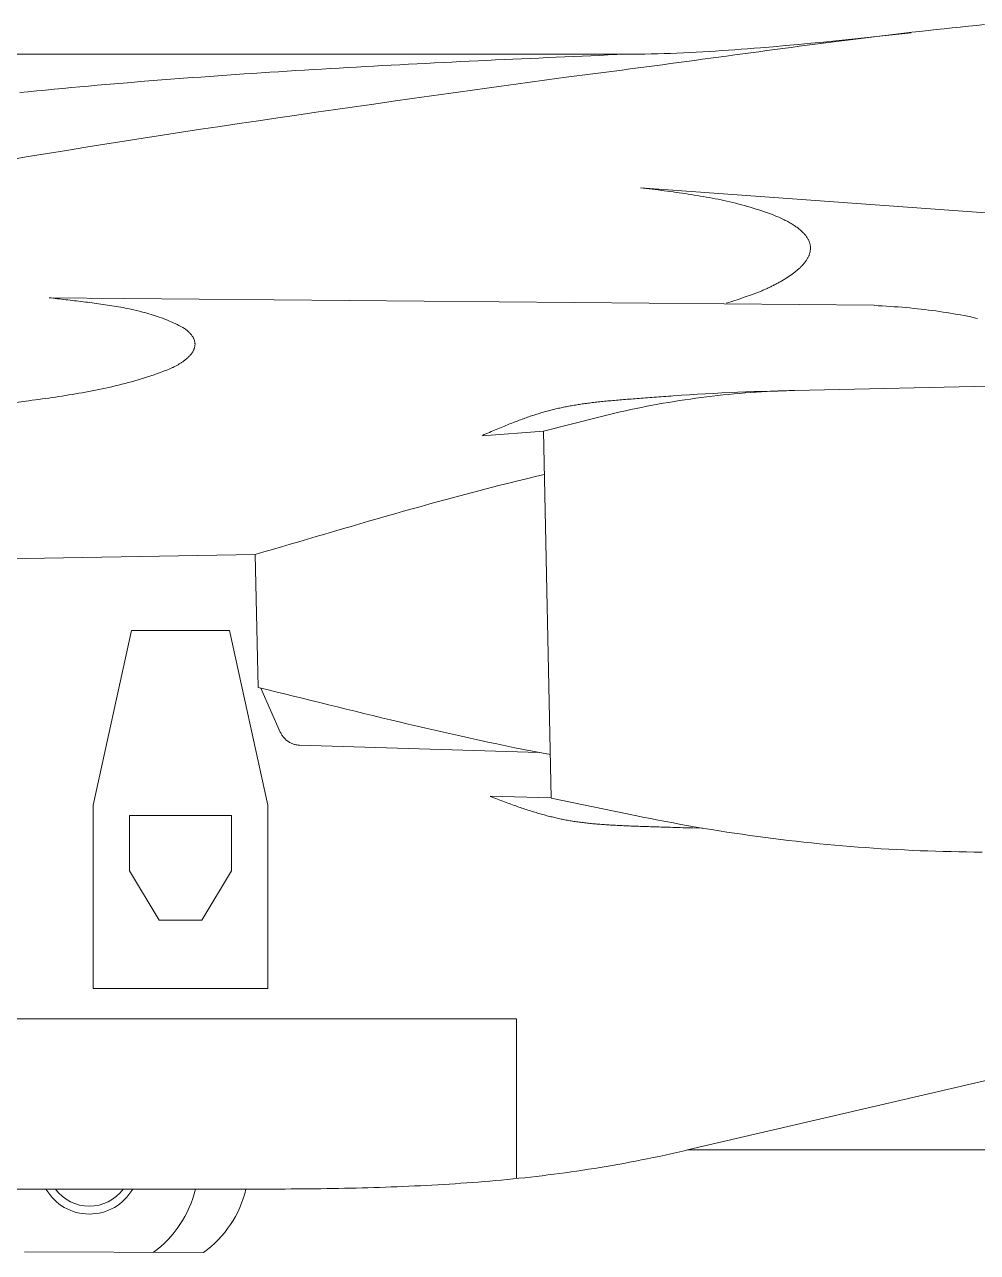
# Model space of a CAD drawing. Header units: millimetres. Extents: x -49665 to 3353, y -2 to 17032.
# Drawn here: x -17976 to -12429, y 100 to 7246 of the extents above; entities that cross this region are included whole.
import ezdxf

# ---------------------------------------------------------------- set-up
doc = ezdxf.new("R2010")
doc.units = ezdxf.units.MM
doc.layers.add('ceco.net 195', color=7, linetype='Continuous', lineweight=5)

msp = doc.modelspace()

# ---------------------------------------------------------------- linework, layer by layer
at = {"layer": 'ceco.net 195', "linetype": 'Continuous'}
for p, q in [((-14391.5, 6296), (-9316, 5929.4)), ((-17833.4, 5656.2), (-13030.3, 5612.7)), ((-11800.5, 5152.9), (-13494.5, 5116.1)), ((-17951.9, 5056.5), (-23127, 4378.7)), ((-14956.3, 4879.1), (-14633.7, 4961.1)), ((-14956.3, 4878.9), (-15311.3, 4852)), ((-14956.3, 4879.1), (-14909.9, 2745)), ((-16633.5, 4161.7), (-18083.6, 4136.8)), ((-16616.7, 3388.6), (-16633.5, 4161.7)), ((-16560.6, 2704), (-16782.8, 3720)), ((-16600.1, 3384.6), (-16487.3, 3128.2)), ((-16375, 3052.4), (-14979.9, 3009.3)), ((-14909.9, 2745), (-15265.8, 2756.4)), ((-14909.9, 2744.8), (-14421.2, 2643)), ((-17576.6, 2704), (-17576.6, 1637.2)), ((-16560.6, 2704), (-16560.6, 1637.2)), ((-17365.4, 2643.7), (-17365.4, 2321.4)), ((-16771.7, 2643.7), (-17365.4, 2643.7)), ((-17365.4, 2321.4), (-17192.4, 2034.1)), ((-17192.4, 2034.1), (-16944.7, 2034.1)), ((-17576.6, 1637.2), (-16560.6, 1637.2)), ((-15112.8, 1459.4), (-20257.5, 1459.4)), ((-15112.8, 530.5), (-15112.8, 1459.4)), ((-12280.7, 1124.1), (-14109.5, 698.6)), ((-14114.6, 697.4), (-5765.6, 697.4)), ((-19659.4, 468.8), (-16738.4, 468.8))]:
    msp.add_line(p, q, dxfattribs=at)
at = {"layer": 'ceco.net 195'}
msp.add_line((-17976.1, 104.8), (-16934.2, 100.4), dxfattribs=at)
at = {"layer": 'ceco.net 195', "linetype": 'Continuous'}
for points in [[(-14823.1, 6938.9), (-14776.5, 6944.7), (-14729.9, 6950.6), (-14683.3, 6956.6), (-14636.7, 6962.6), (-14590, 6968.6), (-14543.4, 6974.7), (-14496.7, 6980.8), (-14450.1, 6987), (-14403.4, 6993.2), (-14356.7, 6999.4), (-14310, 7005.6), (-14263.3, 7011.9), (-14216.6, 7018.2), (-14169.9, 7024.5), (-14123.1, 7030.8), (-14076.4, 7037.1), (-14029.6, 7043.5), (-13982.9, 7049.8), (-13936.1, 7056.1), (-13889.3, 7062.5), (-13842.5, 7068.8), (-13795.7, 7075.1), (-13748.9, 7081.4), (-13702.1, 7087.7), (-13655.3, 7094), (-13608.4, 7100.3), (-13561.6, 7106.5), (-13514.7, 7112.7), (-13467.9, 7118.9), (-13421, 7125), (-13374.2, 7131.1), (-13327.3, 7137.2), (-13280.4, 7143.2), (-13233.5, 7149.2), (-13186.6, 7155.1), (-13139.7, 7161), (-13092.8, 7166.8), (-13045.8, 7172.6), (-12998.9, 7178.3), (-12952, 7184), (-12905, 7189.5), (-12858.1, 7195), (-12811.1, 7200.5), (-12764.2, 7205.8), (-12717.2, 7211.1), (-12670.2, 7216.3), (-12623.3, 7221.4), (-12576.3, 7226.4), (-12529.3, 7231.3), (-12482.3, 7236.2), (-12435.3, 7240.9), (-12388.3, 7245.5)], [(-12814.7, 7198.1), (-12887.7, 7189.8), (-12960.8, 7181.7), (-13033.8, 7173.7), (-13106.9, 7165.9), (-13180.1, 7158.3), (-13253.2, 7150.9), (-13326.3, 7143.7), (-13399.5, 7136.6), (-13472.7, 7129.8), (-13545.9, 7123.2), (-13619.2, 7116.8), (-13692.4, 7110.7)], [(-13692.4, 7110.7), (-13729.8, 7107.7), (-13767.1, 7104.7), (-13804.5, 7101.8), (-13841.8, 7099), (-13879.2, 7096.4), (-13916.5, 7093.8), (-13953.9, 7091.3), (-13991.3, 7089), (-14028.7, 7086.7), (-14066.1, 7084.7), (-14103.5, 7082.7), (-14140.9, 7080.9), (-14178.3, 7079.3), (-14215.7, 7077.8), (-14253.1, 7076.5), (-14290.6, 7075.4), (-14328, 7074.5), (-14365.4, 7073.8), (-14402.9, 7073.2), (-14440.3, 7072.9), (-14477.8, 7072.8)], [(-19494.3, 7072.8), (-19138.7, 7072.8), (-14477.6, 7072.8)], [(-18004.2, 6849.7), (-17954.1, 6854.7), (-17904.1, 6859.6), (-17854, 6864.5), (-17803.9, 6869.3), (-17753.8, 6874), (-17703.7, 6878.6), (-17653.5, 6883.2), (-17603.4, 6887.7), (-17553.2, 6892.1), (-17503, 6896.5), (-17452.8, 6900.8), (-17402.6, 6905), (-17352.4, 6909.2), (-17302.2, 6913.3), (-17252, 6917.3), (-17201.7, 6921.3), (-17151.4, 6925.2), (-17101.2, 6929.1), (-17050.9, 6932.9), (-17000.6, 6936.6), (-16950.3, 6940.3), (-16900, 6944), (-16849.7, 6947.5), (-16799.3, 6951.1), (-16749, 6954.5), (-16698.6, 6958), (-16648.3, 6961.3), (-16597.9, 6964.7), (-16547.5, 6968), (-16497.1, 6971.2), (-16446.8, 6974.4), (-16396.4, 6977.5), (-16345.9, 6980.6), (-16295.5, 6983.7), (-16245.1, 6986.7), (-16194.7, 6989.6), (-16144.2, 6992.6), (-16093.8, 6995.4), (-16043.3, 6998.3), (-15992.9, 7001.1), (-15942.4, 7003.9), (-15892, 7006.6), (-15841.5, 7009.3), (-15791, 7012), (-15740.5, 7014.6), (-15690.1, 7017.2), (-15639.6, 7019.8), (-15589.1, 7022.4), (-15538.6, 7024.9), (-15488.1, 7027.4), (-15437.6, 7029.8), (-15387.1, 7032.3), (-15336.6, 7034.7), (-15286.1, 7037.1), (-15235.6, 7039.4), (-15185, 7041.8), (-15134.5, 7044.1), (-15084, 7046.4), (-15033.5, 7048.7), (-14983, 7050.9), (-14932.4, 7053.2), (-14881.9, 7055.4), (-14831.4, 7057.6), (-14780.9, 7059.8), (-14730.4, 7062), (-14679.8, 7064.2), (-14629.3, 7066.4), (-14578.8, 7068.5), (-14528.3, 7070.7), (-14477.8, 7072.8)], [(-17954.8, 6476.9), (-17843.3, 6495.3), (-17731.7, 6513.6), (-17620.1, 6531.6), (-17508.5, 6549.4), (-17396.8, 6567.1), (-17285.1, 6584.5), (-17173.3, 6601.8), (-17061.6, 6619), (-16949.8, 6636), (-16838, 6652.8), (-16726.2, 6669.5), (-16614.3, 6686), (-16502.5, 6702.4), (-16390.6, 6718.7), (-16278.7, 6734.9), (-16166.7, 6751), (-16054.8, 6767), (-15942.9, 6782.9), (-15830.9, 6798.8), (-15718.9, 6814.5), (-15607, 6830.2), (-15495, 6845.8), (-15383, 6861.4), (-15271, 6877), (-15159, 6892.5), (-15047, 6908), (-14935, 6923.4), (-14823.1, 6938.9)], [(-18030.6, 6464.3), (-17954.8, 6476.9)], [(-14391.5, 6296), (-14374.3, 6293.9), (-14357, 6291.7), (-14339.7, 6289.6), (-14322.3, 6287.4), (-14305, 6285.2), (-14287.6, 6283), (-14270.2, 6280.8), (-14252.8, 6278.6), (-14235.4, 6276.3), (-14217.9, 6274), (-14200.5, 6271.6), (-14183.1, 6269.2), (-14165.6, 6266.8), (-14148.2, 6264.2), (-14130.7, 6261.7), (-14113.2, 6259.1), (-14095.8, 6256.4), (-14078.4, 6253.6), (-14060.9, 6250.8), (-14043.5, 6247.8), (-14026.1, 6244.9), (-14008.7, 6241.8), (-13991.4, 6238.6), (-13974, 6235.3), (-13956.7, 6232), (-13939.4, 6228.5), (-13922.1, 6224.9), (-13904.9, 6221.2), (-13887.7, 6217.4), (-13870.5, 6213.5), (-13853.4, 6209.4), (-13836.3, 6205.3), (-13819.2, 6201), (-13802.2, 6196.5), (-13785.3, 6191.9), (-13768.3, 6187.2), (-13751.5, 6182.3), (-13734.7, 6177.3), (-13717.9, 6172.1), (-13701.2, 6166.8), (-13684.6, 6161.3), (-13668, 6155.6), (-13651.5, 6149.7), (-13635, 6143.7), (-13618.6, 6137.5), (-13602.3, 6131.1), (-13586.1, 6124.5)], [(-13586.1, 6124.5), (-13578, 6120.9), (-13570.2, 6117.2), (-13562.5, 6113.5), (-13555.1, 6109.9), (-13547.8, 6106.2), (-13540.8, 6102.5), (-13533.9, 6098.9), (-13527.3, 6095.2), (-13520.8, 6091.5), (-13514.5, 6087.8), (-13508.4, 6084.1), (-13502.5, 6080.4), (-13496.8, 6076.8), (-13491.2, 6073.1), (-13485.9, 6069.4), (-13480.7, 6065.7), (-13475.7, 6062), (-13470.9, 6058.3), (-13466.3, 6054.6), (-13461.8, 6050.9), (-13457.5, 6047.2), (-13453.4, 6043.5), (-13449.4, 6039.8), (-13445.7, 6036.2), (-13442, 6032.5), (-13438.6, 6028.8), (-13435.3, 6025.1), (-13432.2, 6021.4), (-13429.2, 6017.7), (-13426.4, 6014), (-13423.8, 6010.4), (-13421.3, 6006.7), (-13419, 6003), (-13416.8, 5999.4), (-13414.8, 5995.7), (-13412.9, 5992), (-13411.1, 5988.4), (-13409.6, 5984.7), (-13408.1, 5981.1), (-13406.8, 5977.4), (-13405.6, 5973.8), (-13404.6, 5970.2), (-13403.8, 5966.6), (-13403, 5962.9), (-13402.4, 5959.3), (-13401.9, 5955.7), (-13401.6, 5952.1), (-13401.4, 5948.5), (-13401.3, 5944.9), (-13401.4, 5941.4), (-13401.5, 5937.8), (-13401.8, 5934.2), (-13402.2, 5930.7), (-13402.8, 5927.1), (-13403.4, 5923.6), (-13404.2, 5920), (-13405.1, 5916.5), (-13406.1, 5913), (-13407.3, 5909.5), (-13408.5, 5906), (-13409.8, 5902.5), (-13411.3, 5899), (-13412.8, 5895.6), (-13414.5, 5892.1), (-13416.3, 5888.7), (-13418.2, 5885.2), (-13420.1, 5881.8), (-13422.2, 5878.4), (-13424.4, 5875), (-13426.6, 5871.6), (-13429, 5868.3), (-13431.5, 5864.9), (-13434, 5861.5), (-13436.6, 5858.2), (-13439.4, 5854.9), (-13442.2, 5851.6), (-13445.1, 5848.3), (-13448, 5845), (-13451.1, 5841.7), (-13454.2, 5838.5), (-13457.4, 5835.2), (-13460.7, 5832), (-13464.1, 5828.8), (-13467.5, 5825.6), (-13471.1, 5822.4), (-13474.7, 5819.3), (-13478.3, 5816.1), (-13482, 5813), (-13485.8, 5809.9), (-13489.7, 5806.8), (-13493.6, 5803.7), (-13497.6, 5800.6), (-13501.6, 5797.6), (-13505.7, 5794.5), (-13509.8, 5791.5), (-13514.1, 5788.5), (-13518.3, 5785.5), (-13522.6, 5782.6), (-13527, 5779.7), (-13531.4, 5776.7), (-13535.9, 5773.8), (-13540.4, 5771), (-13544.9, 5768.1), (-13549.5, 5765.2), (-13554.1, 5762.4), (-13558.8, 5759.6), (-13563.5, 5756.8), (-13568.2, 5754.1), (-13573, 5751.3), (-13577.8, 5748.6), (-13582.7, 5745.9), (-13587.5, 5743.3), (-13592.4, 5740.6), (-13597.4, 5738), (-13602.3, 5735.4), (-13607.3, 5732.8), (-13612.3, 5730.2), (-13617.3, 5727.7), (-13622.3, 5725.2), (-13627.4, 5722.7), (-13632.5, 5720.2), (-13637.5, 5717.8), (-13642.6, 5715.4), (-13647.7, 5713), (-13652.9, 5710.6), (-13658, 5708.2), (-13663.1, 5705.9), (-13668.2, 5703.6), (-13673.4, 5701.4), (-13678.5, 5699.1), (-13683.6, 5696.9), (-13688.8, 5694.7), (-13693.9, 5692.6), (-13699, 5690.4), (-13704.1, 5688.3), (-13709.3, 5686.2), (-13714.4, 5684.2), (-13719.5, 5682.2), (-13724.5, 5680.2), (-13729.6, 5678.2), (-13734.6, 5676.3), (-13739.7, 5674.4), (-13744.7, 5672.5)], [(-17833.4, 5656.2), (-17821.4, 5654.7), (-17809.4, 5653.1), (-17797.3, 5651.6), (-17785.1, 5650.1), (-17772.9, 5648.6), (-17760.6, 5647.2), (-17748.2, 5645.7), (-17735.8, 5644.2), (-17723.3, 5642.8), (-17710.8, 5641.3), (-17698.2, 5639.9), (-17685.6, 5638.4), (-17673, 5636.9), (-17660.3, 5635.4), (-17647.5, 5633.9), (-17634.8, 5632.4), (-17622, 5630.9), (-17609.2, 5629.3), (-17596.3, 5627.7), (-17583.4, 5626.1), (-17570.6, 5624.4), (-17557.7, 5622.7), (-17544.8, 5620.9), (-17531.8, 5619.2), (-17518.9, 5617.3), (-17506, 5615.4), (-17493.1, 5613.5), (-17480.2, 5611.5), (-17467.3, 5609.5), (-17454.4, 5607.3), (-17441.5, 5605.2), (-17428.6, 5602.9), (-17415.8, 5600.6), (-17403, 5598.2), (-17390.2, 5595.7), (-17377.4, 5593.2), (-17364.7, 5590.5), (-17352, 5587.8), (-17339.3, 5585), (-17326.7, 5582.1), (-17314.1, 5579.1), (-17301.6, 5576), (-17289.1, 5572.8), (-17276.7, 5569.5), (-17264.4, 5566.1), (-17252.1, 5562.5), (-17239.9, 5558.9), (-17227.7, 5555.1), (-17215.6, 5551.3), (-17203.6, 5547.3), (-17191.6, 5543.1), (-17179.8, 5538.9), (-17168, 5534.5), (-17156.3, 5530), (-17144.7, 5525.3), (-17133.2, 5520.5), (-17121.8, 5515.5), (-17110.4, 5510.4), (-17099.2, 5505.2), (-17088.1, 5499.8), (-17077.1, 5494.2), (-17066.2, 5488.5), (-17055.4, 5482.6), (-17044.7, 5476.6)], [(-13744.7, 5672.5), (-13780.7, 5660.2), (-13816.9, 5648.2), (-13853.2, 5636.5), (-13889.7, 5625.1)], [(-13030.3, 5610.5), (-13006.6, 5609.4), (-12983.1, 5608.2), (-12959.7, 5606.8), (-12936.6, 5605.4), (-12913.5, 5603.8), (-12890.7, 5602.1), (-12868, 5600.3), (-12845.5, 5598.4), (-12823.1, 5596.3), (-12800.9, 5594.2), (-12778.9, 5591.9), (-12757, 5589.5), (-12735.3, 5587), (-12713.8, 5584.4), (-12692.4, 5581.7), (-12671.2, 5578.8), (-12650.1, 5575.8), (-12629.3, 5572.8), (-12608.5, 5569.6), (-12588, 5566.2), (-12567.6, 5562.8), (-12547.4, 5559.3), (-12527.3, 5555.6), (-12507.4, 5551.8), (-12487.7, 5547.9), (-12468.1, 5543.9), (-12448.7, 5539.8), (-12429.4, 5535.6)], [(-17044.7, 5476.6), (-17040.1, 5473.1), (-17035.6, 5469.7), (-17031.4, 5466.3), (-17027.3, 5462.9), (-17023.5, 5459.5), (-17019.8, 5456.1), (-17016.4, 5452.7), (-17013.1, 5449.4), (-17010, 5446), (-17007.1, 5442.6), (-17004.4, 5439.3), (-17001.9, 5435.9), (-16999.5, 5432.6), (-16997.3, 5429.3), (-16995.3, 5425.9), (-16993.5, 5422.6), (-16991.8, 5419.3), (-16990.3, 5416), (-16989, 5412.8), (-16987.8, 5409.5), (-16986.8, 5406.3), (-16986, 5403), (-16985.2, 5399.8), (-16984.7, 5396.6), (-16984.3, 5393.4), (-16984, 5390.2), (-16983.9, 5387), (-16983.9, 5383.9), (-16984, 5380.7), (-16984.3, 5377.6), (-16984.7, 5374.5), (-16985.3, 5371.4), (-16985.9, 5368.3), (-16986.7, 5365.3), (-16987.6, 5362.2), (-16988.7, 5359.2), (-16989.8, 5356.2), (-16991.1, 5353.2), (-16992.5, 5350.3), (-16993.9, 5347.3), (-16995.5, 5344.4), (-16997.2, 5341.5), (-16999, 5338.6), (-17000.9, 5335.8), (-17002.9, 5332.9), (-17004.9, 5330.1), (-17007.1, 5327.3), (-17009.4, 5324.6), (-17011.7, 5321.8), (-17014.1, 5319.1), (-17016.6, 5316.4), (-17019.2, 5313.7), (-17021.8, 5311.1), (-17024.6, 5308.5), (-17027.3, 5305.9), (-17030.2, 5303.3), (-17033.1, 5300.8), (-17036.1, 5298.3), (-17039.1, 5295.8), (-17042.2, 5293.3), (-17045.4, 5290.9), (-17048.6, 5288.5), (-17051.8, 5286.1), (-17055.1, 5283.8), (-17058.5, 5281.5), (-17061.8, 5279.2), (-17065.2, 5277), (-17068.7, 5274.7), (-17072.2, 5272.6), (-17075.7, 5270.4), (-17079.2, 5268.3), (-17082.8, 5266.2), (-17086.4, 5264.2), (-17090, 5262.1), (-17093.6, 5260.2), (-17097.2, 5258.2), (-17100.9, 5256.3), (-17104.6, 5254.4), (-17108.2, 5252.6), (-17111.9, 5250.8), (-17115.6, 5249), (-17119.2, 5247.3), (-17122.9, 5245.6), (-17126.6, 5243.9), (-17130.2, 5242.3)], [(-17130.2, 5242.3), (-17148.5, 5235.1), (-17166.9, 5228), (-17185.3, 5221.1), (-17203.8, 5214.5), (-17222.3, 5208), (-17240.9, 5201.6), (-17259.5, 5195.5), (-17278.2, 5189.5), (-17296.9, 5183.7), (-17315.7, 5178.1), (-17334.5, 5172.6), (-17353.4, 5167.3), (-17372.3, 5162.1), (-17391.3, 5157.1), (-17410.2, 5152.2), (-17429.3, 5147.4), (-17448.3, 5142.8), (-17467.4, 5138.3), (-17486.5, 5134), (-17505.7, 5129.7), (-17524.9, 5125.6), (-17544.1, 5121.6), (-17563.4, 5117.7), (-17582.6, 5113.9), (-17601.9, 5110.2), (-17621.2, 5106.6), (-17640.6, 5103.1), (-17660, 5099.7), (-17679.3, 5096.4), (-17698.7, 5093.2), (-17718.1, 5090), (-17737.6, 5086.9), (-17757, 5083.9), (-17776.5, 5080.9), (-17795.9, 5078), (-17815.4, 5075.2), (-17834.9, 5072.4), (-17854.4, 5069.6), (-17873.9, 5066.9), (-17893.4, 5064.3), (-17912.9, 5061.6), (-17932.4, 5059), (-17951.9, 5056.5)], [(-14199.7, 5084.9), (-14214.3, 5083.8), (-14228.7, 5082.7), (-14242.9, 5081.7), (-14256.9, 5080.7), (-14270.7, 5079.7), (-14284.3, 5078.7), (-14297.8, 5077.7), (-14311, 5076.7), (-14324.1, 5075.7), (-14337, 5074.8), (-14349.7, 5073.9), (-14362.2, 5072.9), (-14374.6, 5072), (-14386.8, 5071.1), (-14398.8, 5070.2), (-14410.7, 5069.3), (-14422.4, 5068.4), (-14434, 5067.5), (-14445.4, 5066.6), (-14456.6, 5065.7), (-14467.7, 5064.8), (-14478.7, 5064), (-14489.5, 5063.1), (-14500.2, 5062.2), (-14510.7, 5061.3), (-14521.1, 5060.4), (-14531.4, 5059.5), (-14541.6, 5058.6), (-14551.6, 5057.7), (-14561.5, 5056.9), (-14571.3, 5055.9), (-14581, 5055), (-14590.5, 5054.1), (-14600, 5053.2), (-14609.3, 5052.2), (-14618.5, 5051.3), (-14627.7, 5050.3), (-14636.7, 5049.4), (-14645.6, 5048.4), (-14654.5, 5047.4), (-14663.2, 5046.4), (-14671.9, 5045.3), (-14680.4, 5044.3), (-14688.9, 5043.2), (-14697.3, 5042.2), (-14705.7, 5041.1), (-14714, 5040), (-14722.1, 5038.8), (-14730.3, 5037.7), (-14738.3, 5036.5), (-14746.3, 5035.3), (-14754.3, 5034.1), (-14762.2, 5032.8), (-14770, 5031.6), (-14777.8, 5030.3), (-14785.5, 5029), (-14793.2, 5027.6), (-14800.8, 5026.3), (-14808.4, 5024.9), (-14816, 5023.4), (-14823.5, 5022), (-14831, 5020.5), (-14838.5, 5019), (-14846, 5017.4), (-14853.4, 5015.8), (-14860.8, 5014.2), (-14868.2, 5012.6), (-14875.6, 5010.9), (-14882.9, 5009.2), (-14890.3, 5007.4), (-14897.7, 5005.6), (-14905, 5003.7), (-14912.4, 5001.9), (-14919.7, 5000), (-14927.1, 4998), (-14934.5, 4996), (-14941.8, 4993.9), (-14949.2, 4991.9), (-14956.7, 4989.7), (-14964.1, 4987.6), (-14971.6, 4985.3), (-14979.1, 4983.1), (-14986.6, 4980.7), (-14994.1, 4978.4), (-15001.7, 4976), (-15009.3, 4973.5), (-15017, 4971), (-15024.7, 4968.4), (-15032.5, 4965.8), (-15040.3, 4963.1), (-15048.1, 4960.4), (-15056, 4957.6), (-15064, 4954.8), (-15072, 4951.9), (-15080.1, 4949), (-15088.3, 4946), (-15096.5, 4942.9), (-15104.8, 4939.8), (-15113.2, 4936.6), (-15121.6, 4933.4), (-15130.1, 4930.1), (-15138.8, 4926.7), (-15147.5, 4923.3), (-15156.2, 4919.8), (-15165.1, 4916.2), (-15174.1, 4912.6), (-15183.2, 4908.9), (-15192.4, 4905.1), (-15201.6, 4901.3), (-15211, 4897.4), (-15220.5, 4893.4), (-15230.1, 4889.4), (-15239.9, 4885.3), (-15249.7, 4881.1), (-15259.7, 4876.9), (-15269.7, 4872.5), (-15279.9, 4868.1), (-15290.3, 4863.7), (-15300.8, 4859.1), (-15311.4, 4854.5)], [(-14633.7, 4961.1), (-14602.7, 4968.9), (-14571.6, 4976.4), (-14540.4, 4983.8), (-14509.3, 4991), (-14478, 4998), (-14446.8, 5004.8), (-14415.4, 5011.4), (-14384.1, 5017.8), (-14352.7, 5024), (-14321.2, 5030), (-14289.8, 5035.8), (-14258.2, 5041.5), (-14226.7, 5046.9), (-14195.1, 5052.1), (-14163.5, 5057.1), (-14131.9, 5061.9), (-14100.2, 5066.5), (-14068.5, 5070.9), (-14036.8, 5075.2), (-14005, 5079.2), (-13973.2, 5083), (-13941.4, 5086.6), (-13909.6, 5090), (-13877.8, 5093.2), (-13845.9, 5096.2), (-13814, 5099), (-13782.1, 5101.7), (-13750.2, 5104.1), (-13718.3, 5106.3), (-13686.3, 5108.3), (-13654.4, 5110.1), (-13622.4, 5111.7), (-13590.4, 5113.1), (-13558.5, 5114.3), (-13526.5, 5115.3), (-13494.5, 5116.1)], [(-14199.7, 5084.9), (-14152.7, 5088.2), (-14105.8, 5091.3), (-14058.8, 5094.2), (-14011.8, 5097), (-13964.8, 5099.5), (-13917.8, 5101.8), (-13870.8, 5104), (-13823.8, 5106), (-13776.7, 5107.9), (-13729.7, 5109.6), (-13682.7, 5111.1), (-13635.6, 5112.5), (-13588.6, 5113.8), (-13541.5, 5115), (-13494.5, 5116.1)], [(-16633.5, 4161.7), (-16582.8, 4176.5), (-16532.1, 4191.4), (-16481.3, 4206.4), (-16430.6, 4221.3), (-16379.8, 4236.2), (-16329.1, 4251.2), (-16278.3, 4266.1), (-16227.5, 4281), (-16176.8, 4295.9), (-16126, 4310.8), (-16075.2, 4325.6), (-16024.4, 4340.3), (-15973.5, 4355.1), (-15922.7, 4369.7), (-15871.8, 4384.3), (-15820.9, 4398.8), (-15770, 4413.2), (-15719, 4427.6), (-15668.1, 4441.8), (-15617.1, 4455.9), (-15566.1, 4470), (-15515, 4483.9), (-15463.9, 4497.7), (-15412.8, 4511.3), (-15361.6, 4524.8), (-15310.4, 4538.1), (-15259.2, 4551.3), (-15207.9, 4564.4), (-15156.6, 4577.2), (-15105.2, 4589.9), (-15053.8, 4602.4), (-15002.4, 4614.7), (-14950.8, 4626.8)], [(-17576.6, 2704), (-17354.3, 3720), (-16782.8, 3720)], [(-16616.7, 3388.6), (-16565.4, 3376), (-16514, 3363.3), (-16462.7, 3350.6), (-16411.4, 3337.9), (-16360, 3325.2), (-16308.7, 3312.5), (-16257.3, 3299.8), (-16205.9, 3287.1), (-16154.6, 3274.4), (-16103.2, 3261.8), (-16051.8, 3249.2), (-16000.4, 3236.6), (-15948.9, 3224.1), (-15897.5, 3211.7), (-15846, 3199.3), (-15794.6, 3187.1), (-15743.1, 3174.9), (-15691.5, 3162.7), (-15640, 3150.7), (-15588.4, 3138.8), (-15536.8, 3127), (-15485.2, 3115.4), (-15433.6, 3103.8), (-15381.9, 3092.4), (-15330.2, 3081.2), (-15278.5, 3070), (-15226.7, 3059.1), (-15174.9, 3048.3), (-15123.1, 3037.7), (-15071.2, 3027.3), (-15019.3, 3017), (-14967.4, 3007), (-14915.4, 2997.1)], [(-16375, 3052.4), (-16380.1, 3052.7), (-16385.2, 3053.1), (-16390.3, 3053.8), (-16395.3, 3054.7), (-16400.3, 3055.7), (-16405.2, 3057), (-16410.1, 3058.5), (-16414.9, 3060.2), (-16419.7, 3062), (-16424.4, 3064.1), (-16429, 3066.3), (-16433.5, 3068.7), (-16437.8, 3071.3), (-16442.1, 3074.1), (-16446.3, 3077), (-16450.4, 3080.1), (-16454.3, 3083.4), (-16458.1, 3086.8), (-16461.7, 3090.4), (-16465.2, 3094.1), (-16468.6, 3097.9), (-16471.8, 3101.9), (-16474.8, 3106), (-16477.6, 3110.3), (-16480.3, 3114.6), (-16482.8, 3119), (-16485.2, 3123.6), (-16487.3, 3128.2)], [(-14145.1, 2572.1), (-14159.7, 2572.6), (-14174.1, 2573), (-14188.4, 2573.4), (-14202.4, 2573.9), (-14216.2, 2574.3), (-14229.9, 2574.7), (-14243.4, 2575.1), (-14256.6, 2575.5), (-14269.7, 2575.8), (-14282.7, 2576.2), (-14295.4, 2576.6), (-14308, 2577), (-14320.4, 2577.4), (-14332.6, 2577.8), (-14344.6, 2578.1), (-14356.6, 2578.5), (-14368.3, 2578.9), (-14379.9, 2579.3), (-14391.3, 2579.7), (-14402.6, 2580.1), (-14413.7, 2580.5), (-14424.7, 2580.9), (-14435.6, 2581.3), (-14446.3, 2581.7), (-14456.8, 2582.1), (-14467.3, 2582.6), (-14477.6, 2583), (-14487.8, 2583.5), (-14497.8, 2583.9), (-14507.8, 2584.4), (-14517.6, 2584.9), (-14527.3, 2585.4), (-14536.9, 2585.9), (-14546.3, 2586.4), (-14555.7, 2586.9), (-14565, 2587.5), (-14574.1, 2588), (-14583.2, 2588.6), (-14592.2, 2589.2), (-14601, 2589.8), (-14609.8, 2590.5), (-14618.5, 2591.1), (-14627.1, 2591.8), (-14635.7, 2592.5), (-14644.1, 2593.2), (-14652.5, 2593.9), (-14660.8, 2594.6), (-14669, 2595.4), (-14677.2, 2596.2), (-14685.3, 2597), (-14693.3, 2597.9), (-14701.3, 2598.8), (-14709.3, 2599.7), (-14717.1, 2600.6), (-14725, 2601.5), (-14732.7, 2602.5), (-14740.5, 2603.5), (-14748.2, 2604.5), (-14755.8, 2605.6), (-14763.5, 2606.7), (-14771, 2607.8), (-14778.6, 2609), (-14786.1, 2610.2), (-14793.7, 2611.4), (-14801.1, 2612.7), (-14808.6, 2614), (-14816.1, 2615.3), (-14823.5, 2616.7), (-14831, 2618.1), (-14838.4, 2619.5), (-14845.8, 2621), (-14853.2, 2622.5), (-14860.7, 2624.1), (-14868.1, 2625.7), (-14875.5, 2627.3), (-14883, 2629), (-14890.5, 2630.7), (-14898, 2632.5), (-14905.5, 2634.3), (-14913, 2636.1), (-14920.5, 2638), (-14928.1, 2640), (-14935.7, 2641.9), (-14943.4, 2644), (-14951.1, 2646.1), (-14958.8, 2648.2), (-14966.5, 2650.4), (-14974.4, 2652.6), (-14982.2, 2654.9), (-14990.1, 2657.2), (-14998.1, 2659.6), (-15006.1, 2662), (-15014.2, 2664.5), (-15022.3, 2667), (-15030.5, 2669.6), (-15038.8, 2672.3), (-15047.2, 2675), (-15055.6, 2677.7), (-15064.1, 2680.5), (-15072.7, 2683.4), (-15081.4, 2686.4), (-15090.1, 2689.3), (-15099, 2692.4), (-15107.9, 2695.5), (-15116.9, 2698.7), (-15126.1, 2701.9), (-15135.3, 2705.2), (-15144.6, 2708.6), (-15154, 2712), (-15163.6, 2715.5), (-15173.2, 2719), (-15183, 2722.6), (-15192.9, 2726.3), (-15202.9, 2730), (-15213.1, 2733.9), (-15223.3, 2737.7), (-15233.7, 2741.7), (-15244.2, 2745.7), (-15254.9, 2749.8), (-15265.7, 2754)], [(-16771.7, 2643.7), (-16771.7, 2321.4), (-16944.7, 2034.1)], [(-12402.4, 2430.1), (-12447.6, 2430.4), (-12492.8, 2430.9), (-12538, 2431.7), (-12583.2, 2432.6), (-12628.3, 2433.7), (-12673.5, 2435.1), (-12718.7, 2436.6), (-12763.8, 2438.3), (-12809, 2440.3), (-12854.1, 2442.4), (-12899.2, 2444.7), (-12944.3, 2447.3), (-12989.4, 2450), (-13034.5, 2452.9), (-13079.6, 2456.1), (-13124.7, 2459.4), (-13169.7, 2462.9), (-13214.7, 2466.7), (-13259.7, 2470.6), (-13304.7, 2474.8), (-13349.7, 2479.1), (-13394.7, 2483.6), (-13439.6, 2488.4), (-13484.5, 2493.3), (-13529.4, 2498.5), (-13574.3, 2503.8), (-13619.1, 2509.3), (-13663.9, 2515.1), (-13708.7, 2521), (-13753.5, 2527.2), (-13798.2, 2533.5), (-13843, 2540), (-13887.6, 2546.8), (-13932.3, 2553.7), (-13976.9, 2560.8), (-14021.5, 2568.2), (-14066, 2575.7), (-14110.6, 2583.4), (-14155.1, 2591.3), (-14199.5, 2599.5), (-14243.9, 2607.8), (-14288.3, 2616.3), (-14332.6, 2625), (-14376.9, 2633.9), (-14421.2, 2643)], [(-14145.1, 2572.1), (-14086.8, 2570.6), (-14028.5, 2569.3)], [(-16738.4, 468.8), (-16703.2, 468.8), (-16668.1, 468.8), (-16633, 468.9), (-16598, 468.9), (-16563.1, 469), (-16528.2, 469.2), (-16493.4, 469.3), (-16458.7, 469.5), (-16424, 469.8), (-16389.4, 470), (-16354.8, 470.3), (-16320.3, 470.7), (-16285.8, 471.1), (-16251.4, 471.5), (-16217, 472), (-16182.7, 472.6), (-16148.4, 473.2), (-16114.2, 473.9), (-16080, 474.6), (-16045.8, 475.4), (-16011.7, 476.2), (-15977.6, 477.1), (-15943.6, 478.1), (-15909.6, 479.2), (-15875.6, 480.3), (-15841.6, 481.5), (-15807.7, 482.8), (-15773.8, 484.1), (-15739.9, 485.6), (-15706.1, 487.1), (-15672.2, 488.7), (-15638.4, 490.4), (-15604.6, 492.2), (-15570.8, 494.1), (-15537.1, 496.1), (-15503.3, 498.2), (-15469.6, 500.4), (-15435.8, 502.7), (-15402.1, 505.1), (-15368.4, 507.6), (-15334.7, 510.3), (-15301, 513), (-15267.2, 515.8), (-15233.5, 518.8), (-15199.8, 521.9), (-15166.1, 525.1), (-15132.4, 528.5), (-15098.6, 531.9), (-15064.9, 535.5), (-15031.1, 539.3), (-14997.4, 543.1), (-14963.6, 547.1), (-14929.8, 551.3), (-14896, 555.6), (-14862.1, 560), (-14828.3, 564.6), (-14794.4, 569.3), (-14760.5, 574.2), (-14726.6, 579.2), (-14692.6, 584.4), (-14658.6, 589.7), (-14624.6, 595.2), (-14590.6, 600.9), (-14556.5, 606.7), (-14522.3, 612.7), (-14488.2, 618.9), (-14454, 625.2), (-14419.8, 631.7), (-14385.5, 638.4), (-14351.1, 645.3), (-14316.8, 652.4), (-14282.4, 659.6), (-14247.9, 667), (-14213.4, 674.6), (-14178.8, 682.4), (-14144.2, 690.4), (-14109.5, 698.6)]]:
    msp.add_lwpolyline(points, dxfattribs=at)
for centre, radius, start, end in [((-17599, 615.7), 292.1, 210.19473, 329.8052), ((-17599, 615.7), 246.1, 216.65593, 323.344), ((-17599, 615.7), 635, 305.765, 346.62323), ((-17305.3, 615.7), 635, 305.765, 346.62323)]:
    msp.add_arc(centre, radius, start, end, dxfattribs=at)

doc.saveas('drawing.dxf')
